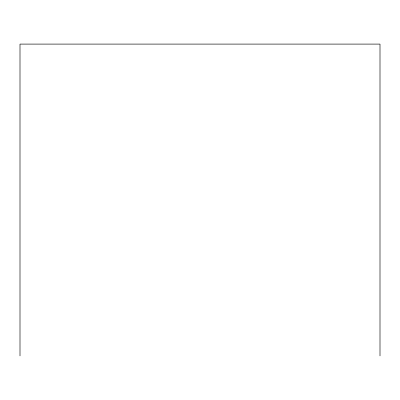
<?xml version="1.0" encoding="UTF-8"?>
<svg xmlns="http://www.w3.org/2000/svg" width="400" height="400" viewBox="0 0 400 400"><rect width="100%" height="100%" fill="white"/><g stroke="black" fill="none" stroke-linecap="round" stroke-linejoin="round"><path stroke-width="0.6" d="M380 355.905L380 44.095L20 44.095L20 355.905"/></g></svg>
